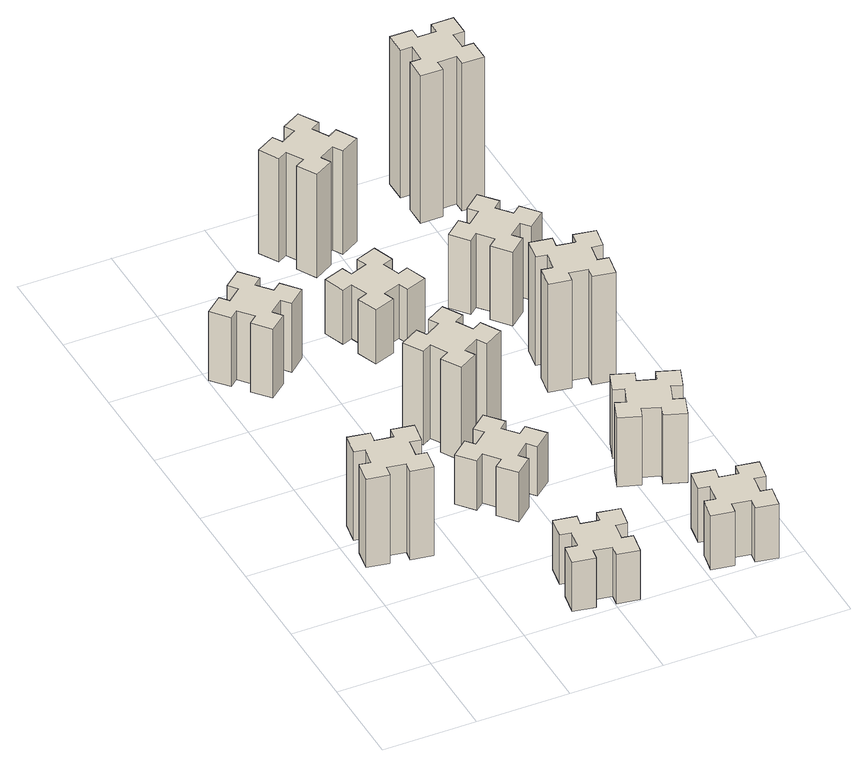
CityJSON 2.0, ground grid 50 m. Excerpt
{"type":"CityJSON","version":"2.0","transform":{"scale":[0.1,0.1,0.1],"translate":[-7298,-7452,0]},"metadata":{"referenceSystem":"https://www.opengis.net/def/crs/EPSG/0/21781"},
"CityObjects":{
"building1":{"type":"Building","attributes":{"class":"1000","function":"1000","usage":"1000","yearOfConstruction":2016,"roofType":"1000","measuredHeight":54,"storeysAboveGround":30,"storeysBelowGround":0},"geometry":[{"type":"Solid","lod":"1","boundaries":[[[[0,1,2,3,4,5,6,7,8,9,10,11,12,13,14,15,16,17,18,19]],[[17,16,20,21]],[[16,15,22,20]],[[15,14,23,22]],[[14,13,24,23]],[[13,12,25,24]],[[12,11,26,25]],[[11,10,27,26]],[[10,9,28,27]],[[9,8,29,28]],[[8,7,30,29]],[[7,6,31,30]],[[6,5,32,31]],[[5,4,33,32]],[[4,3,34,33]],[[3,2,35,34]],[[2,1,36,35]],[[1,0,37,36]],[[0,19,38,37]],[[19,18,39,38]],[[18,17,21,39]],[[24,25,26,27,28,29,30,31,32,33,34,35,36,37,38,39,21,20,22,23]]]]}]},
"building2":{"type":"Building","attributes":{"class":"1000","function":"1000","usage":"1000","yearOfConstruction":2016,"roofType":"1000","measuredHeight":42,"storeysAboveGround":30,"storeysBelowGround":0},"geometry":[{"type":"Solid","lod":"1","boundaries":[[[[40,41,42,43,44,45,46,47,48,49,50,51,52,53,54,55,56,57,58,59]],[[57,56,60,61]],[[56,55,62,60]],[[55,54,63,62]],[[54,53,64,63]],[[53,52,65,64]],[[52,51,66,65]],[[51,50,67,66]],[[50,49,68,67]],[[49,48,69,68]],[[48,47,70,69]],[[47,46,71,70]],[[46,45,72,71]],[[45,44,73,72]],[[44,43,74,73]],[[43,42,75,74]],[[42,41,76,75]],[[41,40,77,76]],[[40,59,78,77]],[[59,58,79,78]],[[58,57,61,79]],[[64,65,66,67,68,69,70,71,72,73,74,75,76,77,78,79,61,60,62,63]]]]}]},
"building3":{"type":"Building","attributes":{"class":"1000","function":"1000","usage":"1000","yearOfConstruction":2016,"roofType":"1000","measuredHeight":30,"storeysAboveGround":30,"storeysBelowGround":0},"geometry":[{"type":"Solid","lod":"1","boundaries":[[[[80,81,82,83,84,85,86,87,88,89,90,91,92,93,94,95,96,97,98,99]],[[97,96,100,101]],[[96,95,102,100]],[[95,94,103,102]],[[94,93,104,103]],[[93,92,105,104]],[[92,91,106,105]],[[91,90,107,106]],[[90,89,108,107]],[[89,88,109,108]],[[88,87,110,109]],[[87,86,111,110]],[[86,85,112,111]],[[85,84,113,112]],[[84,83,114,113]],[[83,82,115,114]],[[82,81,116,115]],[[81,80,117,116]],[[80,99,118,117]],[[99,98,119,118]],[[98,97,101,119]],[[104,105,106,107,108,109,110,111,112,113,114,115,116,117,118,119,101,100,102,103]]]]}]},
"building4":{"type":"Building","attributes":{"class":"1000","function":"1000","usage":"1000","yearOfConstruction":2016,"roofType":"1000","measuredHeight":30,"storeysAboveGround":30,"storeysBelowGround":0},"geometry":[{"type":"Solid","lod":"1","boundaries":[[[[120,121,122,123,124,125,126,127,128,129,130,131,132,133,134,135,136,137,138,139]],[[137,136,140,141]],[[136,135,142,140]],[[135,134,143,142]],[[134,133,144,143]],[[133,132,145,144]],[[132,131,146,145]],[[131,130,147,146]],[[130,129,148,147]],[[129,128,149,148]],[[128,127,150,149]],[[127,126,151,150]],[[126,125,152,151]],[[125,124,153,152]],[[124,123,154,153]],[[123,122,155,154]],[[122,121,156,155]],[[121,120,157,156]],[[120,139,158,157]],[[139,138,159,158]],[[138,137,141,159]],[[144,145,146,147,148,149,150,151,152,153,154,155,156,157,158,159,141,140,142,143]]]]}]},
"building5":{"type":"Building","attributes":{"class":"1000","function":"1000","usage":"1000","yearOfConstruction":2016,"roofType":"1000","measuredHeight":57,"storeysAboveGround":30,"storeysBelowGround":0},"geometry":[{"type":"Solid","lod":"1","boundaries":[[[[160,161,162,163,164,165,166,167,168,169,170,171,172,173,174,175,176,177,178,179]],[[177,176,180,181]],[[176,175,182,180]],[[175,174,183,182]],[[174,173,184,183]],[[173,172,185,184]],[[172,171,186,185]],[[171,170,187,186]],[[170,169,188,187]],[[169,168,189,188]],[[168,167,190,189]],[[167,166,191,190]],[[166,165,192,191]],[[165,164,193,192]],[[164,163,194,193]],[[163,162,195,194]],[[162,161,196,195]],[[161,160,197,196]],[[160,179,198,197]],[[179,178,199,198]],[[178,177,181,199]],[[184,185,186,187,188,189,190,191,192,193,194,195,196,197,198,199,181,180,182,183]]]]}]},
"building6":{"type":"Building","attributes":{"class":"1000","function":"1000","usage":"1000","yearOfConstruction":2016,"roofType":"1000","measuredHeight":33,"storeysAboveGround":30,"storeysBelowGround":0},"geometry":[{"type":"Solid","lod":"1","boundaries":[[[[200,201,202,203,204,205,206,207,208,209,210,211,212,213,214,215,216,217,218,219]],[[217,216,220,221]],[[216,215,222,220]],[[215,214,223,222]],[[214,213,224,223]],[[213,212,225,224]],[[212,211,226,225]],[[211,210,227,226]],[[210,209,228,227]],[[209,208,229,228]],[[208,207,230,229]],[[207,206,231,230]],[[206,205,232,231]],[[205,204,233,232]],[[204,203,234,233]],[[203,202,235,234]],[[202,201,236,235]],[[201,200,237,236]],[[200,219,238,237]],[[219,218,239,238]],[[218,217,221,239]],[[224,225,226,227,228,229,230,231,232,233,234,235,236,237,238,239,221,220,222,223]]]]}]},
"building7":{"type":"Building","attributes":{"class":"1000","function":"1000","usage":"1000","yearOfConstruction":2016,"roofType":"1000","measuredHeight":33,"storeysAboveGround":30,"storeysBelowGround":0},"geometry":[{"type":"Solid","lod":"1","boundaries":[[[[240,241,242,243,244,245,246,247,248,249,250,251,252,253,254,255,256,257,258,259]],[[257,256,260,261]],[[256,255,262,260]],[[255,254,263,262]],[[254,253,264,263]],[[253,252,265,264]],[[252,251,266,265]],[[251,250,267,266]],[[250,249,268,267]],[[249,248,269,268]],[[248,247,270,269]],[[247,246,271,270]],[[246,245,272,271]],[[245,244,273,272]],[[244,243,274,273]],[[243,242,275,274]],[[242,241,276,275]],[[241,240,277,276]],[[240,259,278,277]],[[259,258,279,278]],[[258,257,261,279]],[[264,265,266,267,268,269,270,271,272,273,274,275,276,277,278,279,261,260,262,263]]]]}]},
"building8":{"type":"Building","attributes":{"class":"1000","function":"1000","usage":"1000","yearOfConstruction":2016,"roofType":"1000","measuredHeight":63,"storeysAboveGround":30,"storeysBelowGround":0},"geometry":[{"type":"Solid","lod":"1","boundaries":[[[[280,281,282,283,284,285,286,287,288,289,290,291,292,293,294,295,296,297,298,299]],[[297,296,300,301]],[[296,295,302,300]],[[295,294,303,302]],[[294,293,304,303]],[[293,292,305,304]],[[292,291,306,305]],[[291,290,307,306]],[[290,289,308,307]],[[289,288,309,308]],[[288,287,310,309]],[[287,286,311,310]],[[286,285,312,311]],[[285,284,313,312]],[[284,283,314,313]],[[283,282,315,314]],[[282,281,316,315]],[[281,280,317,316]],[[280,299,318,317]],[[299,298,319,318]],[[298,297,301,319]],[[304,305,306,307,308,309,310,311,312,313,314,315,316,317,318,319,301,300,302,303]]]]}]},
"building9":{"type":"Building","attributes":{"class":"1000","function":"1000","usage":"1000","yearOfConstruction":2016,"roofType":"1000","measuredHeight":42,"storeysAboveGround":30,"storeysBelowGround":0},"geometry":[{"type":"Solid","lod":"1","boundaries":[[[[320,321,322,323,324,325,326,327,328,329,330,331,332,333,334,335,336,337,338,339]],[[337,336,340,341]],[[336,335,342,340]],[[335,334,343,342]],[[334,333,344,343]],[[333,332,345,344]],[[332,331,346,345]],[[331,330,347,346]],[[330,329,348,347]],[[329,328,349,348]],[[328,327,350,349]],[[327,326,351,350]],[[326,325,352,351]],[[325,324,353,352]],[[324,323,354,353]],[[323,322,355,354]],[[322,321,356,355]],[[321,320,357,356]],[[320,339,358,357]],[[339,338,359,358]],[[338,337,341,359]],[[344,345,346,347,348,349,350,351,352,353,354,355,356,357,358,359,341,340,342,343]]]]}]},
"building10":{"type":"Building","attributes":{"class":"1000","function":"1000","usage":"1000","yearOfConstruction":2016,"roofType":"1000","measuredHeight":66,"storeysAboveGround":30,"storeysBelowGround":0},"geometry":[{"type":"Solid","lod":"1","boundaries":[[[[360,361,362,363,364,365,366,367,368,369,370,371,372,373,374,375,376,377,378,379]],[[377,376,380,381]],[[376,375,382,380]],[[375,374,383,382]],[[374,373,384,383]],[[373,372,385,384]],[[372,371,386,385]],[[371,370,387,386]],[[370,369,388,387]],[[369,368,389,388]],[[368,367,390,389]],[[367,366,391,390]],[[366,365,392,391]],[[365,364,393,392]],[[364,363,394,393]],[[363,362,395,394]],[[362,361,396,395]],[[361,360,397,396]],[[360,379,398,397]],[[379,378,399,398]],[[378,377,381,399]],[[384,385,386,387,388,389,390,391,392,393,394,395,396,397,398,399,381,380,382,383]]]]}]},
"building11":{"type":"Building","attributes":{"class":"1000","function":"1000","usage":"1000","yearOfConstruction":2016,"roofType":"1000","measuredHeight":45,"storeysAboveGround":30,"storeysBelowGround":0},"geometry":[{"type":"Solid","lod":"1","boundaries":[[[[400,401,402,403,404,405,406,407,408,409,410,411,412,413,414,415,416,417,418,419]],[[417,416,420,421]],[[416,415,422,420]],[[415,414,423,422]],[[414,413,424,423]],[[413,412,425,424]],[[412,411,426,425]],[[411,410,427,426]],[[410,409,428,427]],[[409,408,429,428]],[[408,407,430,429]],[[407,406,431,430]],[[406,405,432,431]],[[405,404,433,432]],[[404,403,434,433]],[[403,402,435,434]],[[402,401,436,435]],[[401,400,437,436]],[[400,419,438,437]],[[419,418,439,438]],[[418,417,421,439]],[[424,425,426,427,428,429,430,431,432,433,434,435,436,437,438,439,421,420,422,423]]]]}]},
"building12":{"type":"Building","attributes":{"class":"1000","function":"1000","usage":"1000","yearOfConstruction":2016,"roofType":"1000","measuredHeight":90,"storeysAboveGround":30,"storeysBelowGround":0},"geometry":[{"type":"Solid","lod":"1","boundaries":[[[[440,441,442,443,444,445,446,447,448,449,450,451,452,453,454,455,456,457,458,459]],[[457,456,460,461]],[[456,455,462,460]],[[455,454,463,462]],[[454,453,464,463]],[[453,452,465,464]],[[452,451,466,465]],[[451,450,467,466]],[[450,449,468,467]],[[449,448,469,468]],[[448,447,470,469]],[[447,446,471,470]],[[446,445,472,471]],[[445,444,473,472]],[[444,443,474,473]],[[443,442,475,474]],[[442,441,476,475]],[[441,440,477,476]],[[440,459,478,477]],[[459,458,479,478]],[[458,457,461,479]],[[464,465,466,467,468,469,470,471,472,473,474,475,476,477,478,479,461,460,462,463]]]]}]}
},
"vertices":[
[345,877,0],[362,975,0],[421,965,0],[442,1083,0],[324,1104,0],[314,1045,0],[215,1062,0],[226,1121,0],[107,1142,0],[87,1024,0],[146,1014,0],[128,915,0],[69,926,0],[48,807,0],[167,787,0],[177,846,0],[275,828,0],[265,769,0],[383,748,0],[404,867,0],[275,828,540],[265,769,540],[177,846,540],[167,787,540],[48,807,540],[69,926,540],[128,915,540],[146,1014,540],[87,1024,540],[107,1142,540],[226,1121,540],[215,1062,540],[314,1045,540],[324,1104,540],[442,1083,540],[421,965,540],[362,975,540],[345,877,540],[404,867,540],[383,748,540],
[129,2393,0],[193,2316,0],[147,2278,0],[224,2186,0],[316,2263,0],[278,2309,0],[354,2373,0],[393,2327,0],[485,2404,0],[408,2496,0],[362,2458,0],[297,2534,0],[343,2573,0],[266,2665,0],[174,2588,0],[213,2542,0],[136,2477,0],[98,2523,0],[6,2446,0],[83,2354,0],[136,2477,420],[98,2523,420],[213,2542,420],[174,2588,420],[266,2665,420],[343,2573,420],[297,2534,420],[362,2458,420],[408,2496,420],[485,2404,420],[393,2327,420],[354,2373,420],[278,2309,420],[316,2263,420],[224,2186,420],[147,2278,420],[193,2316,420],[129,2393,420],[83,2354,420],[6,2446,420],
[886,274,0],[868,175,0],[809,186,0],[788,67,0],[907,47,0],[917,106,0],[1015,88,0],[1005,29,0],[1123,8,0],[1144,127,0],[1085,137,0],[1102,235,0],[1161,225,0],[1182,343,0],[1064,364,0],[1054,305,0],[955,322,0],[966,381,0],[847,402,0],[827,284,0],[955,322,300],[966,381,300],[1054,305,300],[1064,364,300],[1182,343,300],[1161,225,300],[1102,235,300],[1085,137,300],[1144,127,300],[1123,8,300],[1005,29,300],[1015,88,300],[917,106,300],[907,47,300],[788,67,300],[809,186,300],[868,175,300],[886,274,300],[827,284,300],[847,402,300],
[918,929,0],[994,993,0],[1033,947,0],[1125,1024,0],[1048,1116,0],[1002,1078,0],[937,1154,0],[983,1193,0],[906,1285,0],[814,1208,0],[853,1162,0],[776,1097,0],[738,1143,0],[646,1066,0],[723,974,0],[769,1013,0],[833,936,0],[787,898,0],[864,806,0],[956,883,0],[833,936,300],[787,898,300],[769,1013,300],[723,974,300],[646,1066,300],[738,1143,300],[776,1097,300],[853,1162,300],[814,1208,300],[906,1285,300],[983,1193,300],[937,1154,300],[1002,1078,300],[1048,1116,300],[1125,1024,300],[1033,947,300],[994,993,300],[918,929,300],[956,883,300],[864,806,300],
[765,1574,0],[815,1487,0],[763,1457,0],[823,1353,0],[927,1413,0],[897,1465,0],[984,1515,0],[1014,1463,0],[1118,1523,0],[1058,1627,0],[1006,1597,0],[956,1684,0],[1008,1714,0],[948,1818,0],[844,1758,0],[874,1706,0],[787,1656,0],[757,1708,0],[653,1648,0],[713,1544,0],[787,1656,570],[757,1708,570],[874,1706,570],[844,1758,570],[948,1818,570],[1008,1714,570],[956,1684,570],[1006,1597,570],[1058,1627,570],[1118,1523,570],[1014,1463,570],[984,1515,570],[897,1465,570],[927,1413,570],[823,1353,570],[763,1457,570],[815,1487,570],[765,1574,570],[713,1544,570],[653,1648,570],
[876,2305,0],[970,2339,0],[990,2283,0],[1103,2324,0],[1062,2437,0],[1006,2416,0],[972,2510,0],[1028,2530,0],[987,2643,0],[874,2602,0],[895,2546,0],[801,2512,0],[780,2568,0],[667,2527,0],[709,2414,0],[765,2435,0],[799,2341,0],[743,2320,0],[784,2207,0],[897,2249,0],[799,2341,330],[743,2320,330],[765,2435,330],[709,2414,330],[667,2527,330],[780,2568,330],[801,2512,330],[895,2546,330],[874,2602,330],[987,2643,330],[1028,2530,330],[972,2510,330],[1006,2416,330],[1062,2437,330],[1103,2324,330],[990,2283,330],[970,2339,330],[876,2305,330],[897,2249,330],[784,2207,330],
[1794,305,0],[1695,322,0],[1706,381,0],[1587,402,0],[1567,284,0],[1626,274,0],[1608,175,0],[1549,186,0],[1528,67,0],[1647,47,0],[1657,106,0],[1755,88,0],[1745,29,0],[1863,8,0],[1884,127,0],[1825,137,0],[1842,235,0],[1901,225,0],[1922,343,0],[1804,364,0],[1842,235,330],[1901,225,330],[1825,137,330],[1884,127,330],[1863,8,330],[1745,29,330],[1755,88,330],[1657,106,330],[1647,47,330],[1528,67,330],[1549,186,330],[1608,175,330],[1626,274,330],[1567,284,330],[1587,402,330],[1706,381,330],[1695,322,330],[1794,305,330],[1804,364,330],[1922,343,330],
[1006,3177,0],[956,3264,0],[1008,3294,0],[948,3398,0],[844,3338,0],[874,3286,0],[787,3236,0],[757,3288,0],[653,3228,0],[713,3124,0],[765,3154,0],[815,3067,0],[763,3037,0],[823,2933,0],[927,2993,0],[897,3045,0],[984,3095,0],[1014,3043,0],[1118,3103,0],[1058,3207,0],[984,3095,630],[1014,3043,630],[897,3045,630],[927,2993,630],[823,2933,630],[763,3037,630],[815,3067,630],[765,3154,630],[713,3124,630],[653,3228,630],[757,3288,630],[787,3236,630],[874,3286,630],[844,3338,630],[948,3398,630],[1008,3294,630],[956,3264,630],[1006,3177,630],[1058,3207,630],[1118,3103,630],
[1541,859,0],[1635,825,0],[1614,769,0],[1727,727,0],[1768,840,0],[1712,861,0],[1746,955,0],[1802,934,0],[1843,1047,0],[1730,1088,0],[1710,1032,0],[1616,1066,0],[1637,1122,0],[1524,1163,0],[1483,1050,0],[1539,1030,0],[1505,936,0],[1449,957,0],[1407,844,0],[1520,803,0],[1505,936,420],[1449,957,420],[1539,1030,420],[1483,1050,420],[1524,1163,420],[1637,1122,420],[1616,1066,420],[1710,1032,420],[1730,1088,420],[1843,1047,420],[1802,934,420],[1746,955,420],[1712,861,420],[1768,840,420],[1727,727,420],[1614,769,420],[1635,825,420],[1541,859,420],[1520,803,420],[1407,844,420],
[1557,1686,0],[1655,1668,0],[1645,1609,0],[1763,1588,0],[1784,1707,0],[1725,1717,0],[1742,1815,0],[1801,1805,0],[1822,1923,0],[1704,1944,0],[1694,1885,0],[1595,1902,0],[1606,1961,0],[1487,1982,0],[1467,1864,0],[1526,1854,0],[1508,1755,0],[1449,1766,0],[1428,1647,0],[1547,1627,0],[1508,1755,660],[1449,1766,660],[1526,1854,660],[1467,1864,660],[1487,1982,660],[1606,1961,660],[1595,1902,660],[1694,1885,660],[1704,1944,660],[1822,1923,660],[1801,1805,660],[1742,1815,660],[1725,1717,660],[1784,1707,660],[1763,1588,660],[1645,1609,660],[1655,1668,660],[1557,1686,660],[1547,1627,660],[1428,1647,660],
[1409,2393,0],[1473,2316,0],[1427,2278,0],[1504,2186,0],[1596,2263,0],[1558,2309,0],[1634,2373,0],[1673,2327,0],[1765,2404,0],[1688,2496,0],[1642,2458,0],[1577,2534,0],[1623,2573,0],[1546,2665,0],[1454,2588,0],[1493,2542,0],[1416,2477,0],[1378,2523,0],[1286,2446,0],[1363,2354,0],[1416,2477,450],[1378,2523,450],[1493,2542,450],[1454,2588,450],[1546,2665,450],[1623,2573,450],[1577,2534,450],[1642,2458,450],[1688,2496,450],[1765,2404,450],[1673,2327,450],[1634,2373,450],[1558,2309,450],[1596,2263,450],[1504,2186,450],[1427,2278,450],[1473,2316,450],[1409,2393,450],[1363,2354,450],[1286,2446,450],
[1575,3155,0],[1675,3155,0],[1675,3095,0],[1795,3095,0],[1795,3215,0],[1735,3215,0],[1735,3315,0],[1795,3315,0],[1795,3435,0],[1675,3435,0],[1675,3375,0],[1575,3375,0],[1575,3435,0],[1455,3435,0],[1455,3315,0],[1515,3315,0],[1515,3215,0],[1455,3215,0],[1455,3095,0],[1575,3095,0],[1515,3215,900],[1455,3215,900],[1515,3315,900],[1455,3315,900],[1455,3435,900],[1575,3435,900],[1575,3375,900],[1675,3375,900],[1675,3435,900],[1795,3435,900],[1795,3315,900],[1735,3315,900],[1735,3215,900],[1795,3215,900],[1795,3095,900],[1675,3095,900],[1675,3155,900],[1575,3155,900],[1575,3095,900],[1455,3095,900]
]}
